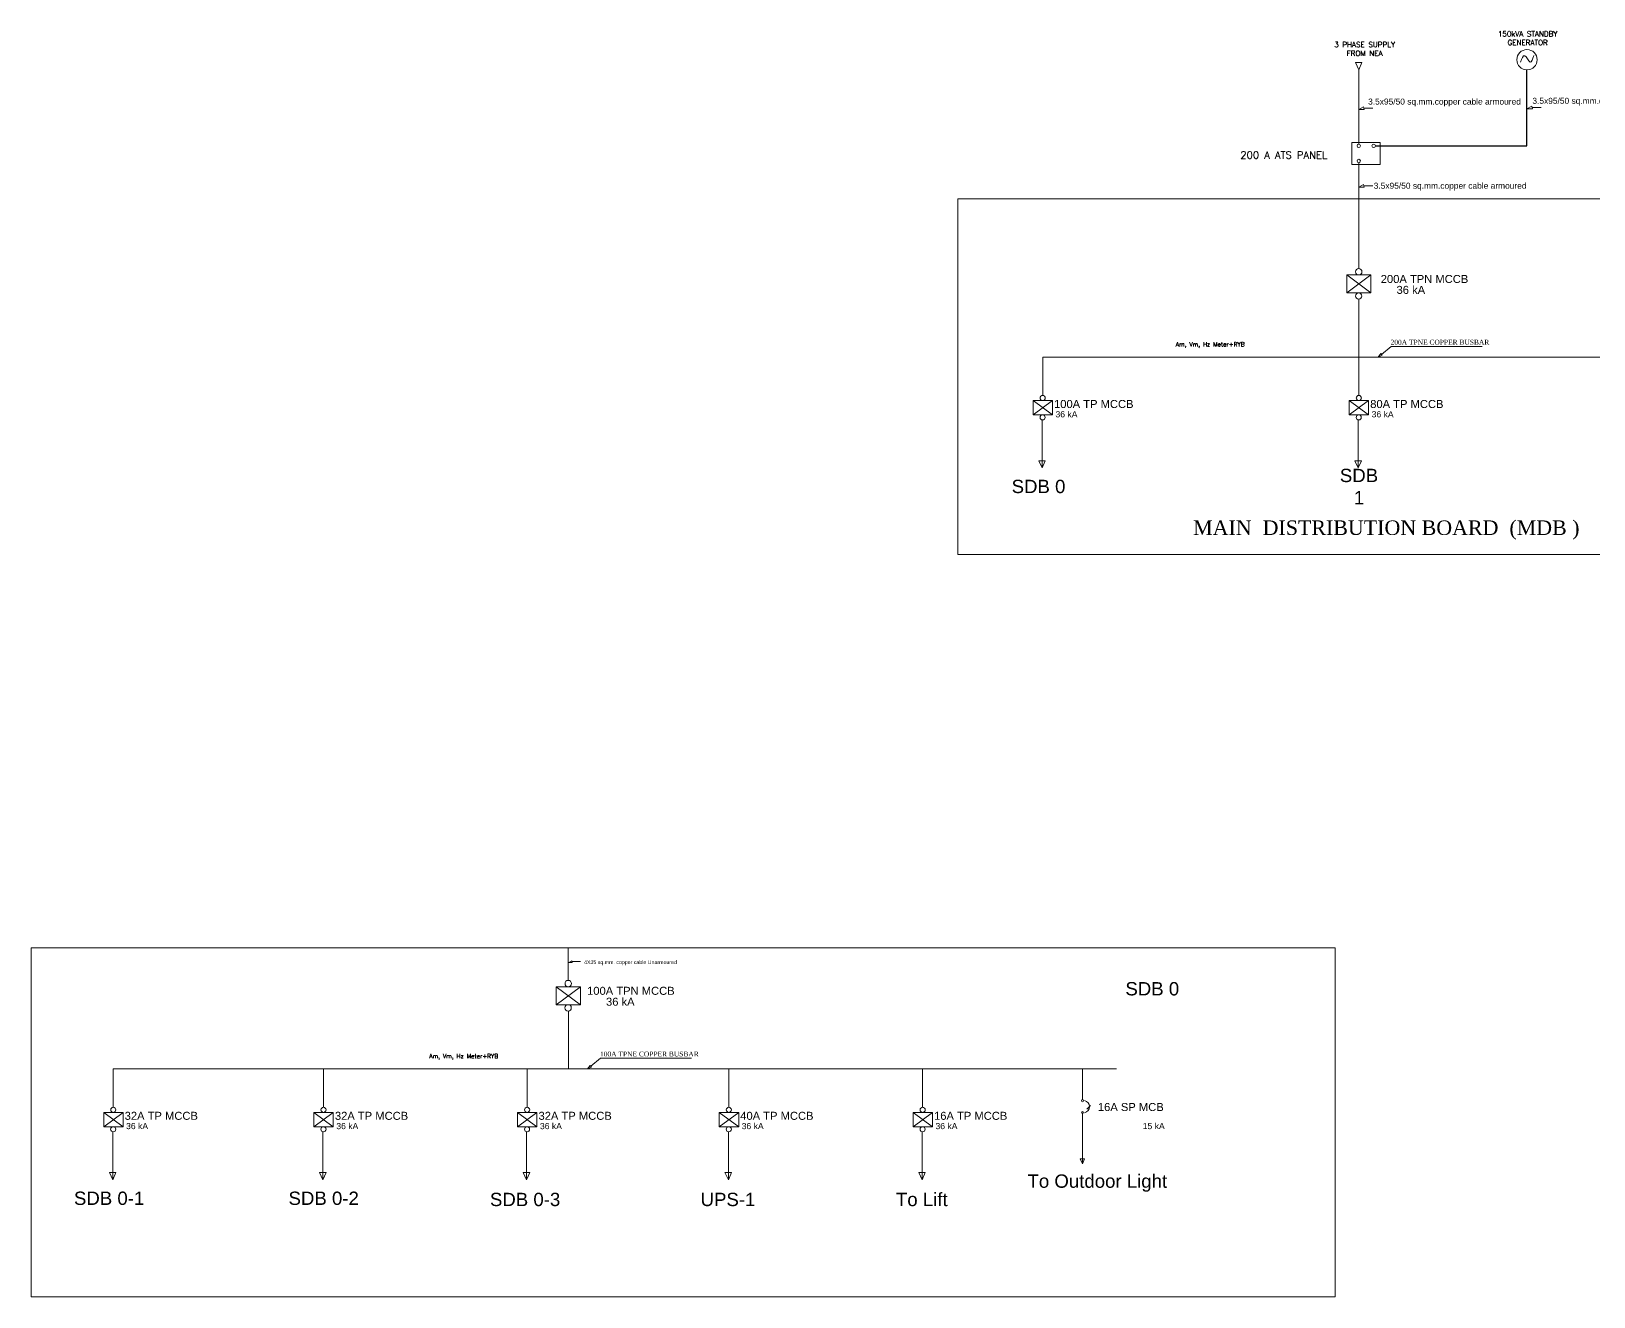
# Model space of a CAD drawing. Header units: millimetres. Extents: x 2399484 to 3337895, y 3598750 to 3969149.
# Drawn here: x 2855685 to 3032678, y 3825838 to 3969149 of the extents above; entities that cross this region are included whole.
import ezdxf

# ---------------------------------------------------------------- set-up
doc = ezdxf.new("R2010")
doc.units = ezdxf.units.MM
doc.header["$MEASUREMENT"] = 0
doc.layers.add('Singleline', color=82, linetype='Continuous', lineweight=20)
doc.styles.add('ARIAL', font='arial.ttf')
doc.styles.add('MM', font='dutch.ttf')
doc.styles.add('ordinary', font='romans.shx')
doc.styles.add('ROOM', font='arial.ttf')

msp = doc.modelspace()

# ---------------------------------------------------------------- linework, layer by layer
at = {"layer": 'Singleline', "ltscale": 2.5}
for p, q in [((3005680.2, 3965595.4), (3006413.1, 3965595.4)), ((3006588.2, 3960595.9), (3006667.2, 3960296)), ((3025645.9, 3960653.9), (3025724.9, 3960354)), ((3006588.2, 3951784.6), (3006667.2, 3951484.7)), ((3008544, 3932650.5), (3008706.5, 3932454.7)), ((2969814.9, 3920518.6), (2970547.8, 3920518.6)), ((3005629.2, 3920518.6), (3006362.1, 3920518.6)), ((2916926.6, 3863894.1), (2916975.9, 3863706.9)), ((2918994.8, 3852039.9), (2919157.3, 3851844.1)), ((2864537.7, 3839908), (2865270.6, 3839908)), ((2888353.5, 3839908), (2889086.4, 3839908)), ((2911418, 3839908.1), (2912150.8, 3839908.1)), ((2934269.3, 3839908.2), (2935002.2, 3839908.2)), ((2956222, 3839908.2), (2956954.8, 3839908.2))]:
    msp.add_line(p, q, dxfattribs=at)
at = {"layer": 'Singleline', "color": 140}
for p, q in [((3006058.7, 3959059.1), (3006058.7, 3964779.4)), ((3006058.7, 3956365.4), (3006058.7, 3959059.1)), ((3006058.7, 3949678.2), (3006058.7, 3954260.5))]:
    msp.add_line(p, q, dxfattribs=at)
at = {"layer": 'Singleline', "color": 4, "lineweight": 25, "ltscale": 10}
for p, q in [((3025116.4, 3956166.8), (3025116.4, 3964779.4)), ((3007937.6, 3956166.8), (3025116.4, 3956166.8))]:
    msp.add_line(p, q, dxfattribs=at)
at = {"layer": 'Singleline'}
for p, q in [((3006588.2, 3960595.9), (3006058.7, 3960296)), ((3006667.2, 3960296), (3006058.7, 3960296)), ((3025645.9, 3960653.9), (3025116.4, 3960354)), ((3025724.9, 3960354), (3025116.4, 3960354)), ((3006588.2, 3951784.6), (3006058.7, 3951484.7)), ((3006667.2, 3951484.7), (3006058.7, 3951484.7)), ((3006058.7, 3942274.3), (3006058.7, 3949678.2)), ((3004702.7, 3939515.1), (3007445.2, 3941552.8)), ((3007445.2, 3939515.1), (3004702.7, 3941552.8)), ((3006073.3, 3932244.2), (3006073.3, 3938804)), ((2970259, 3932244.2), (3041887.6, 3932244.2)), ((3008544, 3932650.5), (3008253.8, 3932244.2)), ((3008706.5, 3932454.7), (3008253.8, 3932244.2)), ((2969170, 3925699.2), (2971364, 3927329.4)), ((2971364, 3925699.2), (2969170, 3927329.4)), ((3004984.2, 3925699.2), (3007178.2, 3927329.4)), ((3007178.2, 3925699.2), (3004984.2, 3927329.4)), ((2916509.5, 3861663.7), (2916509.5, 3865365.7)), ((2916926.6, 3863894.1), (2916596, 3863706.9)), ((2916975.9, 3863706.9), (2916596, 3863706.9)), ((2915153.5, 3858904.5), (2917896, 3860942.2)), ((2917896, 3858904.5), (2915153.5, 3860942.2)), ((2916524.1, 3851633.6), (2916524.1, 3858193.4)), ((2864981.8, 3851633.6), (2978612.7, 3851633.8)), ((2918994.8, 3852039.9), (2918704.6, 3851633.6)), ((2919157.3, 3851844.1), (2918704.6, 3851633.6)), ((2863892.8, 3845088.6), (2866086.8, 3846718.8)), ((2866086.8, 3845088.6), (2863892.8, 3846718.8)), ((2887708.5, 3845088.6), (2889902.5, 3846718.8)), ((2889902.5, 3845088.6), (2887708.5, 3846718.8)), ((2910773, 3845088.7), (2912967, 3846718.9)), ((2912967, 3845088.7), (2910773, 3846718.9)), ((2933624.3, 3845088.8), (2935818.3, 3846719)), ((2935818.3, 3845088.8), (2933624.3, 3846719)), ((2955577, 3845088.8), (2957771, 3846719)), ((2957771, 3845088.8), (2955577, 3846719))]:
    msp.add_line(p, q, dxfattribs=at)
at = {"layer": 'Singleline', "color": 4}
for p, q in [((3006627.7, 3960445.9), (3007659.4, 3960445.9)), ((3025685.4, 3960503.9), (3026717.1, 3960503.9)), ((3006627.7, 3951634.6), (3007659.4, 3951634.6)), ((2916951.3, 3863800.5), (2917895, 3863800.5))]:
    msp.add_line(p, q, dxfattribs=at)
at = {"layer": 'Singleline', "ltscale": 3}
for p, q in [((3057452.5, 3950165.8), (2960654, 3950165.8)), ((2960654, 3950165.8), (2960654, 3909877.7)), ((2960654, 3909877.7), (3057452.5, 3909877.7))]:
    msp.add_line(p, q, dxfattribs=at)
at = {"layer": 'Singleline', "ltscale": 6}
for p, q in [((2970259, 3932244.2), (2970259, 3927906.5)), ((3006073.3, 3932244.2), (3006073.3, 3927906.5)), ((2970193.4, 3925134.4), (2970193.4, 3919702.7)), ((3006007.7, 3925134.4), (3006007.7, 3919702.7)), ((2864981.8, 3851633.6), (2864981.8, 3847295.9)), ((2888797.6, 3851633.6), (2888797.6, 3847295.9)), ((2911856, 3851633.7), (2911856, 3847296.1)), ((2934707.3, 3851633.8), (2934707.3, 3847296.2)), ((2956660, 3851633.8), (2956660, 3847296.2)), ((2864916.2, 3844523.8), (2864916.2, 3839092.1)), ((2888732, 3844523.8), (2888732, 3839092.1)), ((2911796.5, 3844523.9), (2911796.5, 3839092.1)), ((2934647.8, 3844524), (2934647.8, 3839092.2)), ((2956600.5, 3844524), (2956600.5, 3839092.2))]:
    msp.add_line(p, q, dxfattribs=at)
at = {"layer": 'Singleline', "color": 5}
for p, q in [((2974764, 3848162.1), (2974764, 3851633.8)), ((2974768.4, 3846695), (2974768.4, 3840896.1)), ((2975265.2, 3847091.8), (2975669.3, 3847496)), ((2974512.7, 3841447.2), (2975007.7, 3841447.2))]:
    msp.add_line(p, q, dxfattribs=at)
at = {"layer": 'Singleline'}
for points in [[(3006413.1, 3965595.4), (3006058.7, 3964779.4), (3005680.2, 3965595.4)], [(3020029.7, 3933464.9), (3009724.3, 3933464.9), (3008625.3, 3932552.6)], [(2970547.8, 3920518.6), (2970193.4, 3919702.7), (2969814.9, 3920518.6)], [(3006362.1, 3920518.6), (3006007.7, 3919702.7), (3005629.2, 3920518.6)], [(2930480.5, 3852854.3), (2920175.1, 3852854.3), (2919076.1, 3851942)], [(2865270.6, 3839908), (2864916.2, 3839092.1), (2864537.7, 3839908)], [(2889086.4, 3839908), (2888732, 3839092.1), (2888353.5, 3839908)], [(2912150.8, 3839908.1), (2911796.5, 3839092.1), (2911418, 3839908.1)], [(2935002.2, 3839908.2), (2934647.8, 3839092.2), (2934269.3, 3839908.2)], [(2956954.8, 3839908.2), (2956600.5, 3839092.2), (2956222, 3839908.2)]]:
    msp.add_lwpolyline(points, dxfattribs=at)
at = {"layer": 'Singleline', "color": 4}
msp.add_lwpolyline([(3005290.7, 3956548.4), (3008479.4, 3956548.4), (3008479.4, 3954071.7), (3005290.7, 3954071.7)], close=True, dxfattribs=at)
at = {"layer": 'Singleline'}
for points in [[(3004702.7, 3941552.8), (3007445.2, 3941552.8), (3007445.2, 3939515.1), (3004702.7, 3939515.1)], [(2969170, 3927329.4), (2971364, 3927329.4), (2971364, 3925699.2), (2969170, 3925699.2)], [(3004984.2, 3927329.4), (3007178.2, 3927329.4), (3007178.2, 3925699.2), (3004984.2, 3925699.2)], [(2915153.5, 3860942.2), (2917896, 3860942.2), (2917896, 3858904.5), (2915153.5, 3858904.5)], [(2863892.8, 3846718.8), (2866086.8, 3846718.8), (2866086.8, 3845088.6), (2863892.8, 3845088.6)], [(2887708.5, 3846718.8), (2889902.5, 3846718.8), (2889902.5, 3845088.6), (2887708.5, 3845088.6)], [(2910773, 3846718.9), (2912967, 3846718.9), (2912967, 3845088.7), (2910773, 3845088.7)], [(2933624.3, 3846719), (2935818.3, 3846719), (2935818.3, 3845088.8), (2933624.3, 3845088.8)], [(2955577, 3846719), (2957771, 3846719), (2957771, 3845088.8), (2955577, 3845088.8)]]:
    msp.add_lwpolyline(points, close=True, dxfattribs=at)
at = {"layer": 'Singleline', "ltscale": 3}
msp.add_lwpolyline([(2855685, 3865365.7), (3003389, 3865365.7), (3003389, 3825838.5), (2855685, 3825838.5)], close=True, dxfattribs=at)
at = {"layer": 'Singleline', "color": 5}
msp.add_lwpolyline([(2975007.7, 3841447.2), (2974768.4, 3840896.1), (2974512.7, 3841447.2)], dxfattribs=at)
at = {"layer": 'Singleline'}
msp.add_circle((3025116.4, 3965928.8), 1149.4, dxfattribs=at)
at = {"layer": 'Singleline', "color": 140}
for centre in [(3006058.7, 3956166.8), (3007739, 3956166.8), (3006058.7, 3954459.1)]:
    msp.add_circle(centre, 198.6, dxfattribs=at)
at = {"layer": 'Singleline', "color": 5}
for centre in [(2974768.4, 3848041.4), (2974768.4, 3846695)]:
    msp.add_circle(centre, 120.8, dxfattribs=at)
msp.add_arc((2974855.1, 3847363.7), 700.7, 281.247956, 79.487481, dxfattribs=at)
at = {"layer": 'Singleline', "extrusion": (0, 0, -1)}
for centre, major_axis, start_param, end_param in [((3006056.5, 3941913.4), (255.2, 255.2), -0.78552633, 5.49765897), ((3006047.7, 3939164), (-255.2, 255.2), 0.7852699930492945, 7.068455300228881), ((2970253, 3927617.8), (204.2, 204.2), -0.78552633, 5.49765897), ((3006067.3, 3927617.8), (204.2, 204.2), -0.78552633, 5.49765897), ((2970245.9, 3925418.4), (-204.2, 204.2), 0.7852699930492945, 7.068455300228881), ((3006060.2, 3925418.4), (-204.2, 204.2), 0.7852699930492945, 7.068455300228881), ((2916507.3, 3861302.8), (255.2, 255.2), -0.78552633, 5.49765897), ((2916498.5, 3858553.4), (-255.2, 255.2), 0.7852699930492945, 7.068455300228881), ((2864975.8, 3847007.2), (204.2, 204.2), -0.78552633, 5.49765897), ((2888791.6, 3847007.2), (204.2, 204.2), -0.78552633, 5.49765897), ((2911856, 3847007.3), (204.2, 204.2), -0.78552633, 5.49765897), ((2934707.3, 3847007.4), (204.2, 204.2), -0.78552633, 5.49765897), ((2956660, 3847007.4), (204.2, 204.2), -0.78552633, 5.49765897), ((2864968.7, 3844807.8), (-204.2, 204.2), 0.7852699930492945, 7.068455300228881), ((2888784.5, 3844807.8), (-204.2, 204.2), 0.7852699930492945, 7.068455300228881), ((2911848.9, 3844807.8), (-204.2, 204.2), 0.7852699930492945, 7.068455300228881), ((2934700.3, 3844807.9), (-204.2, 204.2), 0.7852699930492945, 7.068455300228881), ((2956652.9, 3844807.9), (-204.2, 204.2), 0.7852699930492945, 7.068455300228881)]:
    msp.add_ellipse(centre, major_axis=major_axis, ratio=1, start_param=start_param, end_param=end_param, dxfattribs=at)
at = {"layer": 'Singleline'}
msp.add_spline([(3024370.3, 3965665.1), (3024867.4, 3966378.8), (3025467.9, 3965665.1), (3025871.8, 3966389.1)], degree=3, dxfattribs=at)

# ---------------------------------------------------------------- texts
at = {"layer": 'Singleline', "color": 1}
for s, height, style, p in [('3.5x95/50 sq.mm.copper cable armoured', 679.669, 'ROOM', (3007118, 3960846.5)), ('3.5x95/50 sq.mm.copper cable armoured', 679.669, 'ROOM', (3025727, 3960931)), ('3.5x95/50 sq.mm.copper cable armoured', 679.669, 'ROOM', (3007753.5, 3951316.5)), (' 200A TPN MCCB', 906.226, 'ROOM', (3008197.2, 3940641.4)), ('36 kA', 906.23, 'ROOM', (3010340.2, 3939406.9)), ('200A TPNE COPPER BUSBAR', 552.435, 'MM', (3009662.3, 3933659.5)), ('100A TP MCCB ', 906.226, 'ROOM', (2971541.8, 3926485.3)), ('36 kA', 697.1, 'ROOM', (2971703.8, 3925427.7)), ('80A TP MCCB ', 906.226, 'ROOM', (3007356.1, 3926485.3)), ('36 kA', 697.1, 'ROOM', (3007518.1, 3925427.7)), ('MAIN  DISTRIBUTION BOARD  (MDB )', 1645.252, 'MM', (2987300.7, 3912107.9)), ('100A TPN MCCB', 906.226, 'ROOM', (2918648, 3860030.8)), ('36 kA', 906.23, 'ROOM', (2920791, 3858796.3)), ('100A TPNE COPPER BUSBAR', 552.435, 'MM', (2920113.1, 3853048.9)), ('32A TP MCCB ', 906.226, 'ROOM', (2866264.6, 3845874.6)), ('32A TP MCCB ', 906.226, 'ROOM', (2890080.4, 3845874.6)), ('32A TP MCCB ', 906.226, 'ROOM', (2913144.9, 3845874.7)), ('40A TP MCCB ', 906.226, 'ROOM', (2935996.2, 3845874.8)), ('16A TP MCCB ', 906.226, 'ROOM', (2957948.9, 3845874.8)), ('16A SP MCB ', 906.226, 'ROOM', (2976510.5, 3846869.5)), ('36 kA', 697.1, 'ROOM', (2866426.6, 3844817.1)), ('36 kA', 697.1, 'ROOM', (2890242.4, 3844817.1)), ('36 kA', 697.1, 'ROOM', (2913306.8, 3844817.2)), ('36 kA', 697.1, 'ROOM', (2936158.2, 3844817.3)), ('36 kA', 697.1, 'ROOM', (2958110.8, 3844817.3)), ('15 kA', 697.1, 'ROOM', (2981587, 3844817.3))]:
    msp.add_text(s, height=height, dxfattribs=dict(at, style=style)).set_placement(p)
at = {"layer": 'Singleline', "style": 'ROOM'}
msp.add_text('4X35 sq.mm. copper cable Unarmoured', height=424.365, dxfattribs=at).set_placement((2918306.6, 3863508.9))
at = {"layer": 'Singleline', "color": 1, "style": 'ordinary'}
for s, insert, char_height, width, attachment_point in [('150kVA STANDBY \\PGENERATOR', (3025189.9, 3969149.3), 593.102, 17130.083, 2), ('3 PHASE SUPPLY FROM NEA', (3006724.9, 3967937.6), 593.102, 8414.213, 2), ('200 A ATS PANEL', (2992642.7, 3955551.1), 830.342, 23982.116, 1)]:
    msp.add_mtext(s, dxfattribs=dict(at, insert=insert, char_height=char_height, width=width, attachment_point=attachment_point))
at = {"layer": 'Singleline', "char_height": 486.647, "width": 14055.452, "attachment_point": 2, "style": 'ordinary'}
for insert in [(2989233, 3933938.7), (2904676.3, 3853328.1)]:
    msp.add_mtext('Am, Vm, Hz Meter+RYB', dxfattribs=dict(at, insert=insert))
at = {"layer": 'Singleline', "color": 1, "linetype": 'Continuous', "lineweight": 35, "attachment_point": 5, "style": 'ARIAL'}
for s, insert, char_height, width in [('SDB 1', (3006087.3, 3917590), 1509.29, 5599.614), ('To Outdoor Light', (2976444, 3838706), 1509.291, 17552.87), ('SDB 0-2', (2888811.6, 3836979.4), 1509.29, 11629.919), ('SDB 0-3', (2911627, 3836845.6), 1509.29, 8868.915), ('UPS-1', (2934607.5, 3836845.6), 1509.29, 8868.915), ('To Lift', (2956560.2, 3836845.6), 1509.29, 8868.915)]:
    msp.add_mtext(s, dxfattribs=dict(at, insert=insert, char_height=char_height, width=width))
at = {"layer": 'Singleline', "color": 1, "linetype": 'Continuous', "lineweight": 35, "char_height": 1509.29, "attachment_point": 5, "style": 'ARIAL'}
for s, insert in [('SDB 0', (2969784, 3917590.8)), ('SDB 0', (2982669.5, 3860706)), ('SDB 0-1', (2864506.8, 3836980.2))]:
    msp.add_mtext(s, dxfattribs=dict(at, insert=insert))

doc.saveas('drawing.dxf')
